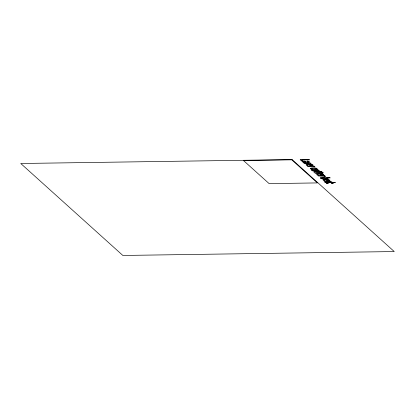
<?xml version="1.0" encoding="UTF-8"?>
<svg xmlns="http://www.w3.org/2000/svg" width="415" height="415" viewBox="0 0 415 415"><rect width="100%" height="100%" fill="white"/><g stroke="black" fill="none" stroke-linecap="round" stroke-linejoin="round"><path stroke-width="0.62" d="M308.179 163.271C307.676 164.216 304.631 163.925 303.785 163.09M307.074 163.188L308.905 162.696L311.234 163.287M312.692 170.098L318.186 169.808M320.821 178.279L321.418 177.994L320.603 178.004M308.397 161.809L306.711 161.975L304.325 161.02L301.995 161.248L302.234 161.689L303.541 162.058L302.893 162.068M315.976 169.035L316.126 168.957A2.459 0.565 2.9 0 0 316.147 168.589A1.66 0.384 2.9 0 0 314.855 168.298L311.022 168.521L311.39 168.895A3.201 0.737 2.9 0 0 311.852 169.03L312.173 169.102M300.237 159.702L309.268 159.536M333.157 183.596L331.512 183.472M326.532 183.378L328.198 183.513M331.523 183.311L333.188 183.44M328.151 183.674L326.512 183.539M319.026 171.245L319.726 171.224M320.354 172.443L321.06 172.422M303.993 162.747L304.781 162.722M302.208 160.833L301.591 160.838M312.251 169.211L311.639 169.221M322.123 173.434L321.397 173.423M307.344 161.03C313.278 161.767 304.937 163.313 303.178 162.317L303.168 162.317M320.515 172.422L320.8 172.235L320.069 172.225M314.928 172.324L314.264 172.313M316.282 173.522L315.618 173.512M307.717 165.538L307.432 165.544M318.424 175.177L318.134 175.187M324.769 180.899L324.483 180.904M316.65 169.144L315.986 169.128M310.736 163.671L310.472 163.671M314.477 166.887L314.114 166.887M325.184 176.525L324.805 176.531M309.611 159.842L301.477 159.962L302.379 160.771M307.328 166.052L313.906 165.959M314.197 166.218L313.242 166.233L314.949 166.628M307.65 166.342L313.792 166.617M317.859 169.517C317.812 170.612 311.598 168.646 311.618 170.186M312.511 170.721L313.382 170.705M319.057 170.596L314.461 170.664A5.457 1.255 2.9 0 1 313.284 170.446L312.697 170.181M312.806 170.98L319.379 170.887M321.729 171.462L319.965 171.271M322.056 171.753L320.525 171.774L320.977 172.178M323.062 172.661L321.293 172.469M323.384 172.951L321.858 172.972L322.305 173.377M318.03 175.69L324.608 175.597M318.357 175.981L324.494 176.256M324.898 175.861L323.944 175.872L325.656 176.266M320.307 177.745L329.909 177.61M330.236 177.9L326.434 177.952L328.203 178.642L326.304 179.119L322.642 179.041L320.811 178.455M335.159 182.335L331.445 182.387L331.984 182.055L331.544 181.682L328.763 181.272L325.376 181.407L324.634 181.656L324.686 181.957M325.599 182.507L326.481 182.491A3.569 0.82 2.9 0 1 324.566 181.962M325.879 182.761L335.476 182.626M311.354 169.201C307.121 168.179 315.457 167.006 317.257 168.729M306.939 165.512L306.804 165.471A4.181 0.96 2.9 0 1 306.353 165.284C304.351 163.666 311.458 163.728 312.977 164.854C312.443 167.629 306.062 162.659 307.178 165.201A4.788 1.1 2.9 0 0 307.494 165.336L307.847 165.46M317.641 175.151L317.506 175.109A4.181 0.96 2.9 0 1 317.055 174.928C313.896 172.121 330.703 174.938 320.551 175.135M323.959 180.862L323.856 180.831A4.181 0.96 2.9 0 1 323.404 180.644C321.039 178.803 328.898 179.316 330.029 180.209C329.334 182.999 323.135 177.973 324.229 180.556A4.788 1.1 2.9 0 0 324.546 180.691L324.898 180.821M307.235 161.119L307.639 161.243A4.622 1.063 2.9 0 1 308.039 161.394L308.438 161.694M318.549 175.099L318.196 174.974A4.788 1.1 2.9 0 1 317.88 174.84C316.235 174.051 320.665 173.47 320.51 175.104M318.979 171.281L319.218 171.499L314.129 171.628L313.683 172.049M319.991 172.194L319.54 171.789L315.862 171.841A2.433 0.56 2.9 0 0 314.861 171.898L314.726 172.085M320.307 172.479L320.551 172.697L315.457 172.827L315.016 173.247M321.319 173.392L320.873 172.988L317.19 173.039A2.433 0.56 2.9 0 0 316.194 173.097M300.206 159.78L301.326 160.787M310.337 163.323L308.553 163.007A2.376 0.545 2.9 0 0 308.226 163.22M304.797 163.105L306.706 163.479A2.293 0.529 2.9 0 0 307.001 163.297M313.408 170.695A3.413 0.783 2.9 0 1 311.509 170.192M327.03 178.523C321.76 180.151 319.052 176.375 327.03 178.533M325.671 181.879C333.738 183.995 331.092 180.307 325.676 181.869M302.95 161.471L304.242 161.964L305.871 161.985L304.657 161.342L302.955 161.456M312.111 164.973L310.451 165.274L309.502 164.418L312.111 164.973M322.813 174.611C318.819 175.581 320.525 172.827 322.808 174.637M329.162 180.333C325.282 181.314 326.755 178.569 329.162 180.333M243.475 160.527L269.148 183.632L317.418 182.916L291.74 159.822L243.475 160.527M292.139 159.588L20.75 163.494L122.861 255.464L394.25 251.557L292.139 159.588"/></g></svg>
